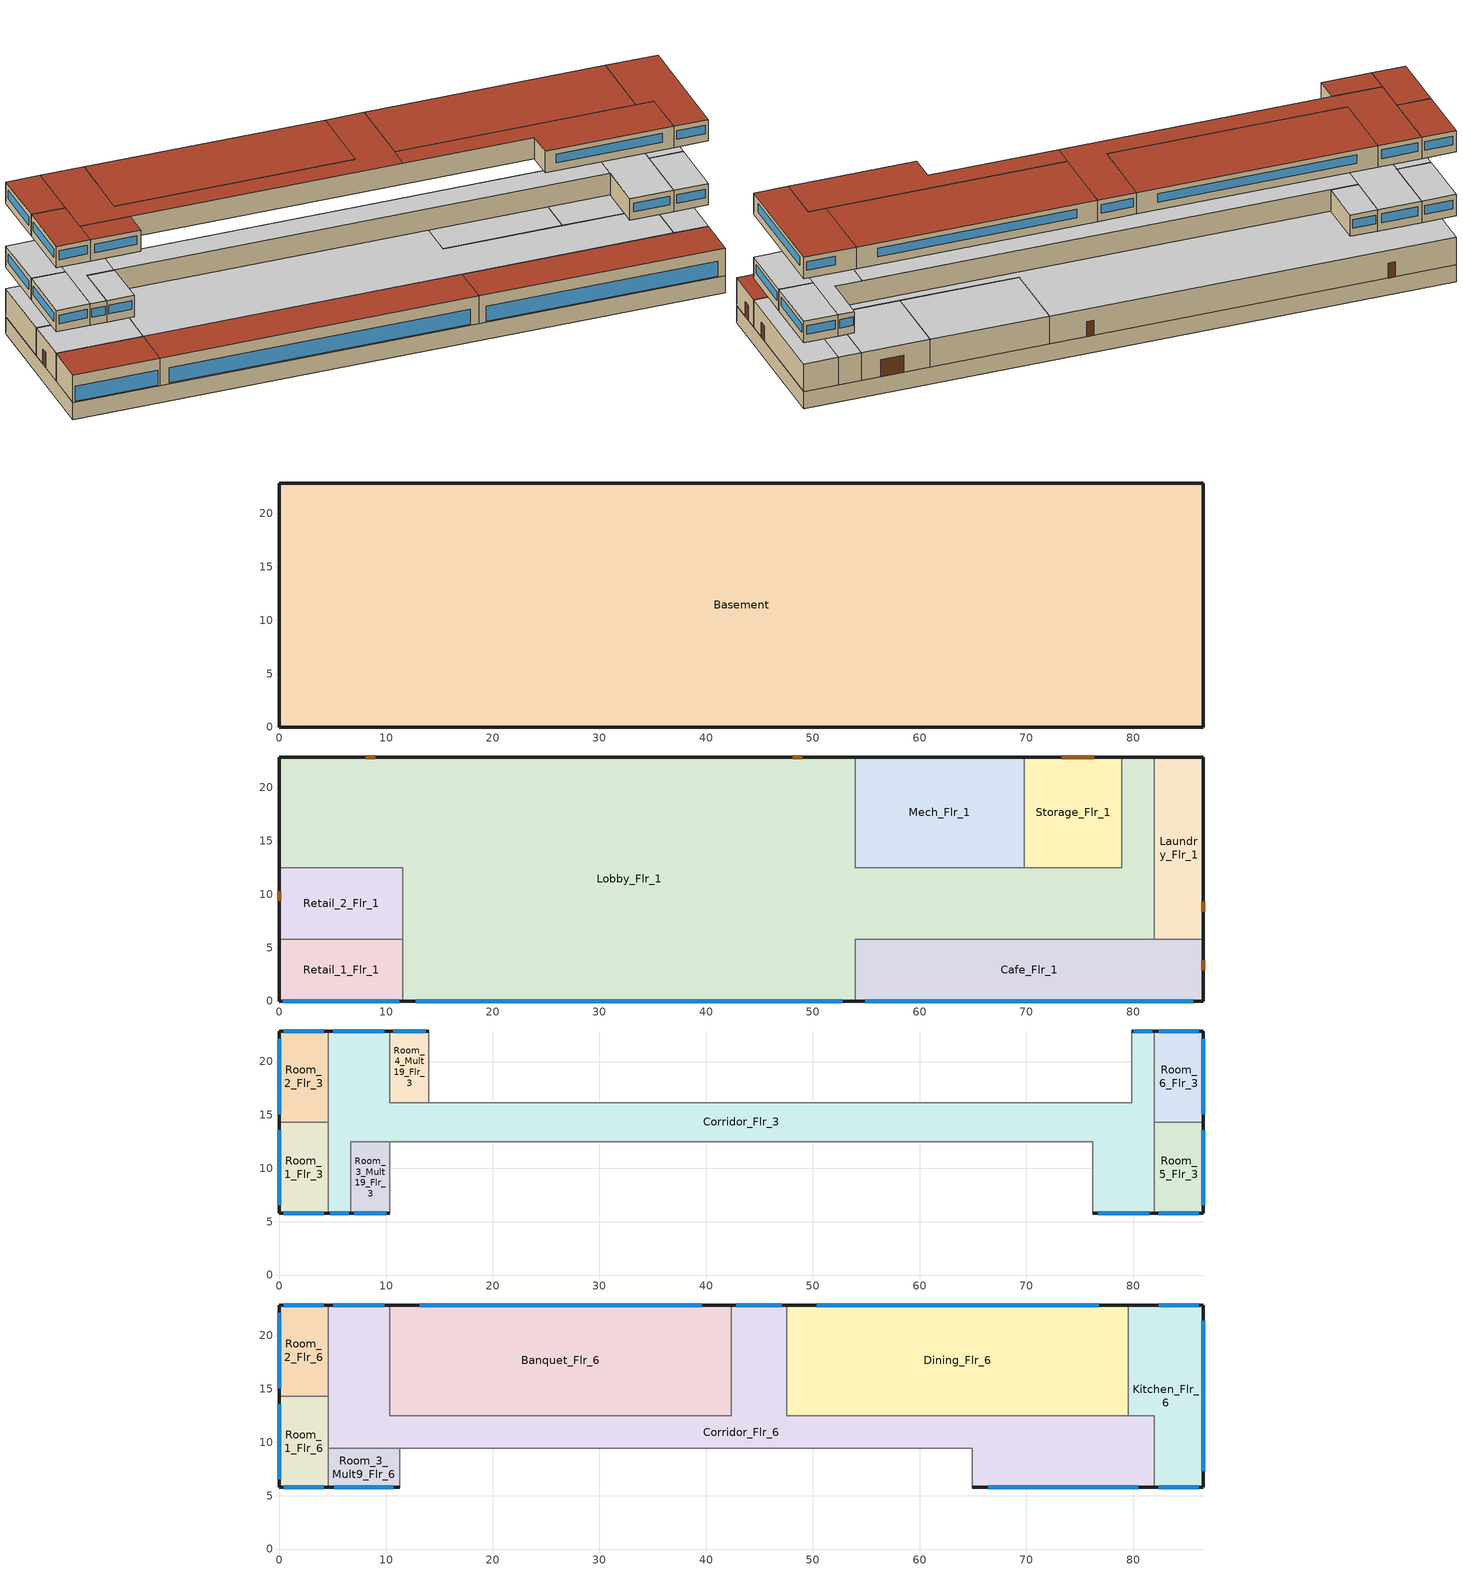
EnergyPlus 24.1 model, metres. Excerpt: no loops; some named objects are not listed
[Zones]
Basement
 floor adiabatic (basement_floor): 86.56,22.86 86.56,0 0,0 0,22.86 z-2.44
 wall ground (Basement_Wall_East_Cfactor): 86.56,0 86.56,22.86 z-2.44:0
 wall ground (Basement_Wall_North_Cfactor): 86.56,22.86 0,22.86 z-2.44:0
 wall ground (Basement_Wall_South_Cfactor): 0,0 86.56,0 z-2.44:0
 wall ground (Basement_Wall_West_Cfactor): 0,22.86 0,0 z-2.44:0
Cafe_Flr_1
 floor to Basement (nonres_floor): 86.56,5.79 86.56,0 53.95,0 53.95,5.79 z0
 wall outside (nonres_ext_wall_grd): 53.95,0 86.56,0 86.56,5.79 z0:3.96
 wall to Lobby_Flr_1 (int_wall): 81.99,5.79 53.95,5.79 53.95,0 z0:3.96
 wall to Laundry_Flr_1 (int_wall): 86.56,5.79 81.99,5.79 z0:3.96
 window (NonresWindow_U_0.326_SHGC_0.376): 54.88,0 85.63,0 z0.15:2.28
 door (Swinging Door_con): 86.56,2.9 86.56,3.81 z0:2.13
 roof outside (nonres_roof): 53.95,5.79 53.95,0 86.56,0 86.56,5.79 z3.96
Laundry_Flr_1
 floor to Basement (nonres_floor): 86.56,22.86 86.56,5.79 81.99,5.79 81.99,22.86 z0
 wall outside (nonres_ext_wall_grd): 86.56,5.79 86.56,22.86 81.99,22.86 z0:3.96
 wall to Lobby_Flr_1 (int_wall): 81.99,22.86 81.99,5.79 z0:3.96
 door (Swinging Door_con): 86.56,8.36 86.56,9.28 z0:2.13
 ceiling adiabatic (nonres_floor_ceiling): 81.99,22.86 81.99,5.79 86.56,5.79 86.56,22.86 z3.96
Lobby_Flr_1
 floor to Basement (nonres_floor): 0,12.5 0,22.86 53.95,22.86 53.95,0 11.58,0 11.58,12.5 z0; 53.95,12.5 78.94,12.5 78.94,22.86 81.99,22.86 81.99,5.79 53.95,5.79 z0
 wall outside (nonres_ext_wall_grd): 53.95,22.86 0,22.86 0,12.5 / 11.58,0 53.95,0 / 81.99,22.86 78.94,22.86 z0:3.96
 wall to Mech_Flr_1 (int_wall): 69.8,12.5 53.95,12.5 53.95,22.86 z0:3.96
 wall to Retail_2_Flr_1 (int_wall): 0,12.5 11.58,12.5 11.58,5.79 z0:3.96
 wall to Retail_1_Flr_1 (int_wall): 11.58,5.79 11.58,0 z0:3.96
 wall to Storage_Flr_1 (int_wall): 78.94,22.86 78.94,12.5 69.8,12.5 z0:3.96
 window (NonresWindow_U_0.326_SHGC_0.376): 12.79,0 52.74,0 z0.15:2.28
 door (Swinging Door_con): 49,22.86 48.09,22.86 / 8.99,22.86 8.08,22.86 z0:2.13
 ceiling adiabatic (nonres_floor_ceiling): 0,12.5 11.58,12.5 11.58,5.79 81.99,5.79 81.99,22.86 78.94,22.86 78.94,12.5 53.95,12.5 53.95,22.86 0,22.86 z3.96
 roof outside (nonres_roof): 11.58,5.79 11.58,0 53.95,0 53.95,5.79 z3.96
Mech_Flr_1
 floor to Basement (nonres_floor): 69.8,22.86 69.8,12.5 53.95,12.5 53.95,22.86 z0
 wall outside (nonres_ext_wall_grd): 69.8,22.86 53.95,22.86 z0:3.96
 wall to Storage_Flr_1 (int_wall): 69.8,12.5 69.8,22.86 z0:3.96
 ceiling adiabatic (nonres_floor_ceiling): 53.95,22.86 53.95,12.5 69.8,12.5 69.8,22.86 z3.96
Retail_1_Flr_1
 floor to Basement (nonres_floor): 11.58,5.79 11.58,0 0,0 0,5.79 z0
 wall outside (nonres_ext_wall_grd): 0,5.79 0,0 11.58,0 z0:3.96
 wall to Retail_2_Flr_1 (int_wall): 11.58,5.79 0,5.79 z0:3.96
 window (NonresWindow_U_0.326_SHGC_0.376): 0.33,0 11.25,0 z0.15:2.28
 roof outside (nonres_roof): 0,5.79 0,0 11.58,0 11.58,5.79 z3.96
Retail_2_Flr_1
 floor to Basement (nonres_floor): 11.58,12.5 11.58,5.79 0,5.79 0,12.5 z0
 wall outside (nonres_ext_wall_grd): 0,12.5 0,5.79 z0:3.96
 door (Swinging Door_con): 0,10.28 0,9.37 z0:2.13
 ceiling adiabatic (nonres_floor_ceiling): 0,12.5 0,5.79 11.58,5.79 11.58,12.5 z3.96
Storage_Flr_1
 floor to Basement (nonres_floor): 78.94,22.86 78.94,12.5 69.8,12.5 69.8,22.86 z0
 wall outside (nonres_ext_wall_grd): 78.94,22.86 69.8,22.86 z0:3.96
 door (Overhead Door_con): 76.37,22.86 73.32,22.86 z0:2.44
 ceiling adiabatic (nonres_floor_ceiling): 69.8,22.86 69.8,12.5 78.94,12.5 78.94,22.86 z3.96
Corridor_Flr_3
 floor adiabatic (nonres_floor): 4.57,5.79 4.57,22.86 10.36,22.86 10.36,12.5 6.71,12.5 6.71,5.79 z7.01; 10.36,16.15 76.2,16.15 76.2,12.5 10.36,12.5 z7.01; 76.2,16.15 79.86,16.15 79.86,22.86 81.99,22.86 81.99,5.79 76.2,5.79 z7.01
 wall outside (nonres_ext_wall_mid): 10.36,22.86 4.57,22.86 / 4.57,5.79 6.71,5.79 / 81.99,22.86 79.86,22.86 / 76.2,5.79 81.99,5.79 z7.01:10.06
 wall adiabatic (int_wall): 79.86,22.86 79.86,16.15 10.36,16.15 10.36,22.86 / 6.71,5.79 6.71,12.5 76.2,12.5 76.2,5.79 z7.01:10.06
 wall to Room_5_Flr_3 (int_wall): 81.99,5.79 81.99,14.33 z7.01:10.06
 wall to Room_1_Flr_3 (int_wall): 4.57,14.33 4.57,5.79 z7.01:10.06
 wall to Room_6_Flr_3 (int_wall): 81.99,14.33 81.99,22.86 z7.01:10.06
 wall to Room_2_Flr_3 (int_wall): 4.57,22.86 4.57,14.33 z7.01:10.06
 window (NonresWindow_U_0.326_SHGC_0.376): 9.86,22.86 5.08,22.86 / 4.76,5.79 6.52,5.79 / 81.81,22.86 80.04,22.86 / 76.71,5.79 81.48,5.79 z8.11:9.33
 ceiling adiabatic (nonres_floor_ceiling): 4.57,5.79 6.71,5.79 6.71,12.5 10.36,12.5 10.36,22.86 4.57,22.86 z10.06; 10.36,12.5 76.2,12.5 76.2,16.15 10.36,16.15 z10.06; 76.2,5.79 81.99,5.79 81.99,22.86 79.86,22.86 79.86,16.15 76.2,16.15 z10.06
Room_1_Flr_3
 floor adiabatic (nonres_floor): 4.57,14.33 4.57,5.79 0,5.79 0,14.33 z7.01
 wall outside (res_ext_wall_mid): 0,14.33 0,5.79 4.57,5.79 z7.01:10.06
 wall to Room_2_Flr_3 (int_wall): 4.57,14.33 0,14.33 z7.01:10.06
 window (ResWindow_U_0.326_SHGC_0.376): 0.4,5.79 4.17,5.79 / 0,13.58 0,6.54 z8.11:9.33
 ceiling adiabatic (nonres_floor_ceiling): 0,14.33 0,5.79 4.57,5.79 4.57,14.33 z10.06
Room_2_Flr_3
 floor adiabatic (nonres_floor): 4.57,22.86 4.57,14.33 0,14.33 0,22.86 z7.01
 wall outside (res_ext_wall_mid): 4.57,22.86 0,22.86 0,14.33 z7.01:10.06
 window (ResWindow_U_0.326_SHGC_0.376): 4.17,22.86 0.4,22.86 / 0,22.11 0,15.07 z8.11:9.33
 ceiling adiabatic (nonres_floor_ceiling): 0,22.86 0,14.33 4.57,14.33 4.57,22.86 z10.06
Room_3_Mult19_Flr_3
 floor adiabatic (nonres_floor): 10.36,12.5 10.36,5.79 6.71,5.79 6.71,12.5 z7.01
 wall outside (res_ext_wall_mid): 6.71,5.79 10.36,5.79 z7.01:10.06
 wall adiabatic (int_wall): 10.36,5.79 10.36,12.5 6.71,12.5 6.71,5.79 z7.01:10.06
 window (ResWindow_U_0.326_SHGC_0.376): 7.03,5.79 10.04,5.79 z8.11:9.33
 ceiling adiabatic (nonres_floor_ceiling): 6.71,12.5 6.71,5.79 10.36,5.79 10.36,12.5 z10.06
Room_4_Mult19_Flr_3
 floor adiabatic (nonres_floor): 14.02,22.86 14.02,16.15 10.36,16.15 10.36,22.86 z7.01
 wall outside (res_ext_wall_mid): 14.02,22.86 10.36,22.86 z7.01:10.06
 wall adiabatic (int_wall): 10.36,22.86 10.36,16.15 14.02,16.15 14.02,22.86 z7.01:10.06
 window (ResWindow_U_0.326_SHGC_0.376): 13.7,22.86 10.68,22.86 z8.11:9.33
 ceiling adiabatic (nonres_floor_ceiling): 10.36,22.86 10.36,16.15 14.02,16.15 14.02,22.86 z10.06
Room_5_Flr_3
 floor adiabatic (nonres_floor): 86.56,14.33 86.56,5.79 81.99,5.79 81.99,14.33 z7.01
 wall outside (res_ext_wall_mid): 81.99,5.79 86.56,5.79 86.56,14.33 z7.01:10.06
 wall to Room_6_Flr_3 (int_wall): 86.56,14.33 81.99,14.33 z7.01:10.06
 window (ResWindow_U_0.326_SHGC_0.376): 86.56,6.54 86.56,13.58 / 82.39,5.79 86.16,5.79 z8.11:9.33
 ceiling adiabatic (nonres_floor_ceiling): 81.99,14.33 81.99,5.79 86.56,5.79 86.56,14.33 z10.06
Room_6_Flr_3
 floor adiabatic (nonres_floor): 86.56,22.86 86.56,14.33 81.99,14.33 81.99,22.86 z7.01
 wall outside (res_ext_wall_mid): 86.56,14.33 86.56,22.86 81.99,22.86 z7.01:10.06
 window (ResWindow_U_0.326_SHGC_0.376): 86.56,15.07 86.56,22.11 / 86.16,22.86 82.39,22.86 z8.11:9.33
 ceiling adiabatic (nonres_floor_ceiling): 81.99,22.86 81.99,14.33 86.56,14.33 86.56,22.86 z10.06
Banquet_Flr_6
 floor adiabatic (nonres_floor): 42.37,22.86 42.37,12.5 10.36,12.5 10.36,22.86 z16.15
 wall outside (nonres_ext_wall_top): 42.37,22.86 10.36,22.86 z16.15:19.2
 wall to Corridor_Flr_6 (int_wall): 10.36,22.86 10.36,12.5 42.37,12.5 42.37,22.86 z16.15:19.2
 window (NonresWindow_U_0.326_SHGC_0.376): 39.57,22.86 13.16,22.86 z17.26:18.48
 roof outside (nonres_roof): 10.36,22.86 10.36,12.5 42.37,12.5 42.37,22.86 z19.2
Corridor_Flr_6
 floor adiabatic (nonres_floor): 4.57,9.45 4.57,22.86 10.36,22.86 10.36,12.5 42.37,12.5 42.37,22.86 47.55,22.86 47.55,12.5 81.99,12.5 81.99,5.79 64.92,5.79 64.92,9.45 z16.15
 wall outside (nonres_ext_wall_top): 10.36,22.86 4.57,22.86 / 47.55,22.86 42.37,22.86 / 64.92,5.79 81.99,5.79 z16.15:19.2
 wall adiabatic (int_wall): 4.57,22.86 4.57,9.45 64.92,9.45 64.92,5.79 / 81.99,12.5 47.55,12.5 z16.15:19.2
 wall to Dining_Flr_6 (int_wall): 47.55,12.5 47.55,22.86 z16.15:19.2
 wall to Kitchen_Flr_6 (int_wall): 81.99,5.79 81.99,12.5 z16.15:19.2
 window (NonresWindow_U_0.326_SHGC_0.376): 9.86,22.86 5.08,22.86 / 47.09,22.86 42.82,22.86 / 66.42,5.79 80.5,5.79 z17.26:18.48
 roof outside (nonres_roof): 4.57,9.45 47.55,9.45 47.55,22.86 42.37,22.86 42.37,12.5 10.36,12.5 10.36,22.86 4.57,22.86 z19.2; 47.55,9.45 64.92,9.45 64.92,5.79 81.99,5.79 81.99,12.5 47.55,12.5 z19.2
Dining_Flr_6
 floor adiabatic (nonres_floor): 79.55,22.86 79.55,12.5 47.55,12.5 47.55,22.86 z16.15
 wall outside (nonres_ext_wall_top): 79.55,22.86 47.55,22.86 z16.15:19.2
 wall to Kitchen_Flr_6 (int_wall): 79.55,12.5 79.55,22.86 z16.15:19.2
 wall adiabatic (int_wall): 47.55,12.5 79.55,12.5 z16.15:19.2
 window (NonresWindow_U_0.326_SHGC_0.376): 76.75,22.86 50.35,22.86 z17.26:18.48
 roof outside (nonres_roof): 47.55,22.86 47.55,12.5 79.55,12.5 79.55,22.86 z19.2
Kitchen_Flr_6
 floor adiabatic (nonres_floor): 79.55,12.5 79.55,22.86 86.56,22.86 86.56,5.79 81.99,5.79 81.99,12.5 z16.15
 wall outside (nonres_ext_wall_top): 81.99,5.79 86.56,5.79 86.56,22.86 79.55,22.86 z16.15:19.2
 wall adiabatic (int_wall): 79.55,12.5 81.99,12.5 z16.15:19.2
 window (NonresWindow_U_0.326_SHGC_0.376): 82.39,5.79 86.16,5.79 / 86.56,7.29 86.56,21.37 / 86.16,22.86 82.39,22.86 z17.26:18.48
 roof outside (nonres_roof): 79.55,12.5 81.99,12.5 81.99,5.79 86.56,5.79 86.56,22.86 79.55,22.86 z19.2
Room_1_Flr_6
 floor adiabatic (nonres_floor): 4.57,14.33 4.57,5.79 0,5.79 0,14.33 z16.15
 wall outside (res_ext_wall_top): 0,14.33 0,5.79 4.57,5.79 z16.15:19.2
 wall adiabatic (int_wall): 4.57,5.79 4.57,14.33 z16.15:19.2
 wall to Room_2_Flr_6 (int_wall): 4.57,14.33 0,14.33 z16.15:19.2
 window (ResWindow_U_0.326_SHGC_0.376): 0.4,5.79 4.17,5.79 / 0,13.58 0,6.54 z17.26:18.48
 roof outside (res_roof): 0,14.33 0,5.79 4.57,5.79 4.57,14.33 z19.2
Room_2_Flr_6
 floor adiabatic (nonres_floor): 4.57,22.86 4.57,14.33 0,14.33 0,22.86 z16.15
 wall outside (res_ext_wall_top): 4.57,22.86 0,22.86 0,14.33 z16.15:19.2
 wall adiabatic (int_wall): 4.57,14.33 4.57,22.86 z16.15:19.2
 window (ResWindow_U_0.326_SHGC_0.376): 4.17,22.86 0.4,22.86 / 0,22.11 0,15.07 z17.26:18.48
 roof outside (res_roof): 0,22.86 0,14.33 4.57,14.33 4.57,22.86 z19.2
Room_3_Mult9_Flr_6
 floor adiabatic (nonres_floor): 11.28,9.45 11.28,5.79 4.57,5.79 4.57,9.45 z16.15
 wall outside (res_ext_wall_top): 4.57,5.79 11.28,5.79 z16.15:19.2
 wall adiabatic (int_wall): 11.28,5.79 11.28,9.45 4.57,9.45 4.57,5.79 z16.15:19.2
 window (ResWindow_U_0.326_SHGC_0.376): 5.16,5.79 10.69,5.79 z17.26:18.48
 roof outside (res_roof): 4.57,9.45 4.57,5.79 11.28,5.79 11.28,9.45 z19.2
[Building]
HotelLarge: 0, City, 0.04, 0.2, FullInteriorAndExterior, 25, 6
[Site:GroundTemperature:FCfactorMethod]
9.7, 6, -2.2, -3.4, -4.2, 2.7, 7.5, 13.7, 18.6, 22, 20.7, 16.5
[Site:Location]
Buffalo.Niagara.Intl.AP_NY_USA WMO=725280: 42.94, -78.74, -5, 215
[Site:WaterMainsTemperature]
Correlation: , 8.96667, 26.2
[SizingPeriod:DesignDay]
Buffalo.Niagara.Intl.AP_NY_USA Ann Clg .4% Condns DB=>MWB: 7, 21, SummerDesignDay, 30.3, 9.3, DefaultMultipliers, , WetBulb, 21.8, , , , , 98769, 5.7, 240, No, No, No, ASHRAETau, , , 0.462, 2.001
Buffalo.Niagara.Intl.AP_NY_USA Ann Htg 99.6% Condns DB: 1, 21, WinterDesignDay, -16.3, 0, DefaultMultipliers, , WetBulb, -16.3, , , , , 98769, 5.1, 270, No, No, No, ASHRAEClearSky, , , , , 0
[Construction]
InteriorFurnishings: Std Wood 6inch
NonresWindow_U_0.326_SHGC_0.376: Glazing Layer
Overhead Door_con: Overhead Door_con Panel
ResWindow_U_0.326_SHGC_0.376: Residential Window Glazing Layer
Swinging Door_con: Opaque Door panel_con
basement_floor: M10 200mm concrete block basement wall, CP02 CARPET PAD
int_wall: G01 13mm gypsum board, G01 13mm gypsum board
nonres_ext_wall_grd: 200mm Normalweight concrete wall, Nonres_Exterior_Wall_Insulation_grd, G01 13mm gypsum board
nonres_ext_wall_mid: 200mm Normalweight concrete wall, Nonres_Exterior_Wall_Insulation_mid, G01 13mm gypsum board
nonres_ext_wall_top: 200mm Normalweight concrete wall, Nonres_Exterior_Wall_Insulation_top, G01 13mm gypsum board
nonres_floor: Nonres_Floor_Insulation, 100mm Normalweight concrete floor, CP02 CARPET PAD
nonres_floor_ceiling: CP02 CARPET PAD, 100mm Normalweight concrete floor, Nonres_Floor_Insulation
nonres_roof: F13 Built-up roofing, Nonres_Roof_Insulation, F08 Metal surface
res_ext_wall_mid: 200mm Normalweight concrete wall, Res_Exterior_Wall_Insulation_mid, G01 13mm gypsum board
res_ext_wall_top: 200mm Normalweight concrete wall, Res_Exterior_Wall_Insulation_top, G01 13mm gypsum board
res_roof: F13 Built-up roofing, Res_Roof_Insulation, F08 Metal surface
[Construction:CfactorUndergroundWall]
Basement_Wall_East_Cfactor; Basement_Wall_North_Cfactor; Basement_Wall_South_Cfactor; Basement_Wall_West_Cfactor: 0.675682, 2.439
[Material]
100mm Normalweight concrete floor: MediumRough, 0.1016, 2.31, 2322, 832
200mm Normalweight concrete wall: MediumRough, 0.2032, 2.31, 2322, 832
F08 Metal surface: Smooth, 0.0008, 45.28, 7824, 500
F13 Built-up roofing: Rough, 0.0095, 0.16, 1120, 1460, 0.9, 0.77
G01 13mm gypsum board: Smooth, 0.0127, 0.16, 800, 1090, 0.9, 0.7, 0.5
M10 200mm concrete block basement wall: MediumRough, 0.2032, 1.326, 1842, 912
Std Wood 6inch: MediumSmooth, 0.15, 0.12, 540, 1210, 0.9, 0.7, 0.7
[Material:NoMass]
CP02 CARPET PAD: VeryRough, 0.21648, 0.9, 0.7, 0.8
Nonres_Exterior_Wall_Insulation_grd: MediumSmooth, 1.36974, 0.9, 0.7, 0.7
Nonres_Exterior_Wall_Insulation_mid: MediumSmooth, 1.11382, 0.9, 0.7, 0.7
Nonres_Exterior_Wall_Insulation_top: MediumSmooth, 1.12554, 0.9, 0.7, 0.7
Nonres_Floor_Insulation: MediumSmooth, 4.13066, 0.9, 0.7, 0.7
Nonres_Roof_Insulation; Res_Roof_Insulation: MediumSmooth, 5.30668, 0.9, 0.7, 0.7
Opaque Door panel_con: MediumRough, 0.326273, 0.9, 0.7, 0.7
Overhead Door_con Panel: MediumRough, 0.418397, 0.9, 0.7, 0.7
Res_Exterior_Wall_Insulation_mid: MediumSmooth, 1.2828, 0.9, 0.7, 0.7
Res_Exterior_Wall_Insulation_top: MediumSmooth, 1.29746, 0.9, 0.7, 0.7
[WindowMaterial:SimpleGlazingSystem]
Glazing Layer; Residential Window Glazing Layer: 1.85111, 0.376, 0.4136
[Daylighting:Controls]
Banquet_Flr_6_DaylCtrl: Banquet_Flr_6, SplitFlux, DaylightAvailSch, ContinuousOff, 0.2, 0.2, 3, 1, Banquet_Flr_6_DaylRefPt1, 0, 22, , Banquet_Flr_6_DaylRefPt1, 0.2, 215, Banquet_Flr_6_DaylRefPt2, 0.2, 215
Cafe_Flr_1_DaylCtrl: Cafe_Flr_1, SplitFlux, DaylightAvailSch, ContinuousOff, 0.2, 0.2, 3, 1, Cafe_Flr_1_DaylRefPt1, 180, 22, , Cafe_Flr_1_DaylRefPt1, 0.39, 215, Cafe_Flr_1_DaylRefPt2, 0.39, 215
Dining_Flr_6_DaylCtrl: Dining_Flr_6, SplitFlux, DaylightAvailSch, ContinuousOff, 0.2, 0.2, 3, 1, Dining_Flr_6_DaylRefPt1, 0, 22, , Dining_Flr_6_DaylRefPt1, 0.2, 215, Dining_Flr_6_DaylRefPt2, 0.2, 215
Lobby_Flr_1_DaylCtrl: Lobby_Flr_1, SplitFlux, DaylightAvailSch, ContinuousOff, 0.2, 0.2, 3, 1, Lobby_Flr_1_DaylRefPt1, 180, 22, , Lobby_Flr_1_DaylRefPt1, 0.07, 269, Lobby_Flr_1_DaylRefPt2, 0.07, 269
[ElectricEquipment]
Banquet_Flr_6_MiscPlug_Equip: Banquet_Flr_6, Kitchen_Elec_Equip_SCH, EquipmentLevel, 22493, , , 0, 0.5, 0, Cooking
Basement_MiscPlug_Equip: Basement, BASEMENT_EQUIP_SCH, EquipmentLevel, 10646.1, , , 0, 0.5, 0, MiscPlug
Cafe_Flr_1_MiscPlug_Equip: Cafe_Flr_1, BLDG_EQUIP_SCH, EquipmentLevel, 1016.08, , , 0, 0.5, 0, MiscPlug
Dining_Flr_6_MiscPlug_Equip: Dining_Flr_6, Kitchen_Elec_Equip_SCH, EquipmentLevel, 22493, , , 0, 0.5, 0, Cooking
Kitchen_Flr_6_MiscElec_Equip: Kitchen_Flr_6, Kitchen_Elec_Equip_SCH, EquipmentLevel, 52482.8, , , 0.2, 0.5, 0.1, Cooking
Kitchen_Flr_6_Reach-in-Freezer: Kitchen_Flr_6, Always_on, EquipmentLevel, 277.5, , , 0, 0.25, 0, ReachInFreezer
Kitchen_Flr_6_Reach-in-Refrigerator: Kitchen_Flr_6, Always_on, EquipmentLevel, 156.7, , , 0, 0.25, 0, ReachInRefrigerator
Laundry_Flr_1_MiscPlug_Equip: Laundry_Flr_1, BLDG_EQUIP_SCH, EquipmentLevel, 4813.47, , , 0, 0.5, 0, MiscPlug
Lobby_Flr_1_MiscPlug_Equip: Lobby_Flr_1, BLDG_EQUIP_SCH, EquipmentLevel, 10557.1, , , 0, 0.5, 0, MiscPlug
Mech_Flr_1_MiscPlug_Equip: Mech_Flr_1, BLDG_EQUIP_SCH, EquipmentLevel, 883.6283, , , 0, 0.5, 0, MiscPlug
Retail_1_Flr_1_MiscPlug_Equip: Retail_1_Flr_1, BLDG_EQUIP_SCH, EquipmentLevel, 721.6879, , , 0, 0.5, 0, MiscPlug
Retail_2_Flr_1_MiscPlug_Equip: Retail_2_Flr_1, BLDG_EQUIP_SCH, EquipmentLevel, 835.7173, , , 0, 0.5, 0, MiscPlug
Room_1_Flr_3_PlugMisc_Equip: Room_1_Flr_3, Guestroom_Eqp_Sch_Adva, EquipmentLevel, 263.3986, , , 0, 0.5, 0, MiscPlug
Room_1_Flr_6_PlugMisc_Equip: Room_1_Flr_6, Guestroom_Eqp_Sch_Adva, EquipmentLevel, 263.3986, , , 0, 0.5, 0, MiscPlug
Room_2_Flr_3_PlugMisc_Equip: Room_2_Flr_3, Guestroom_Eqp_Sch_Adva, EquipmentLevel, 263.3678, , , 0, 0.5, 0, MiscPlug
Room_2_Flr_6_PlugMisc_Equip: Room_2_Flr_6, Guestroom_Eqp_Sch_Adva, EquipmentLevel, 263.3678, , , 0, 0.5, 0, MiscPlug
Room_3_Mult9_Flr_6_PlugMisc_Equip: Room_3_Mult9_Flr_6, Guestroom_Eqp_Sch_Adva, EquipmentLevel, 258.0614, , , 0, 0.5, 0, MiscPlug
Room_3_Mult19_Flr_3_PlugMisc_Equip: Room_3_Mult19_Flr_3, Guestroom_Eqp_Sch_Adva, EquipmentLevel, 257.9908, , , 0, 0.5, 0, MiscPlug
Room_4_Mult19_Flr_3_PlugMisc_Equip: Room_4_Mult19_Flr_3, Guestroom_Eqp_Sch_Adva, EquipmentLevel, 258.0614, , , 0, 0.5, 0, MiscPlug
Room_5_Flr_3_PlugMisc_Equip: Room_5_Flr_3, Guestroom_Eqp_Sch_Adva, EquipmentLevel, 263.3986, , , 0, 0.5, 0, MiscPlug
Room_6_Flr_3_PlugMisc_Equip: Room_6_Flr_3, Guestroom_Eqp_Sch_Adva, EquipmentLevel, 263.3678, , , 0, 0.5, 0, MiscPlug
Storage_Flr_1_MiscPlug_Equip: Storage_Flr_1, BLDG_EQUIP_SCH, EquipmentLevel, 254.9024, , , 0, 0.5, 0, MiscPlug
[Exterior:FuelEquipment]
Elevator_Lift_Running: Electricity, elevator_running_sch, 199688, ElevatorLift
Elevator_Lift_Standby: Electricity, elevator_standby_sch, 4800, ElevatorLift
Elevators_Lights_Fan: Electricity, ELEV_LIGHT_FAN_SCH_ADD_DF, 315.94, ElevatorLightsFan
[Exterior:Lights]
Exterior Facade Lighting: Exterior_Lgt_ALWAYS_ON, 8023.41, AstronomicalClock, General
[GasEquipment]
Kitchen_Flr_6_MiscGas_Equip: Kitchen_Flr_6, Kitchen_Gas_Equip_SCH, EquipmentLevel, 249920, , , 0.1, 0.2, 0.7, , Cooking
Laundry_Flr_1_MiscGas_Equip: Laundry_Flr_1, BLDG_EQUIP_SCH, EquipmentLevel, 41817.4, , , 0, 0.5, 0, , Laundry
[InternalMass]
Banquet_Flr_6_InternalMass_1: InteriorFurnishings, Banquet_Flr_6, , 663.3149
Basement_InternalMass_1: InteriorFurnishings, Basement, , 3957.66
Cafe_Flr_1_InternalMass_1: InteriorFurnishings, Cafe_Flr_1, , 377.7238
Corridor_Flr_3_InternalMass_1: InteriorFurnishings, Corridor_Flr_3, , 778.8094
Corridor_Flr_6_InternalMass_1: InteriorFurnishings, Corridor_Flr_6, , 824.2494
Dining_Flr_6_InternalMass_1: InteriorFurnishings, Dining_Flr_6, , 663.3149
Kitchen_Flr_6_InternalMass_1: InteriorFurnishings, Kitchen_Flr_6, , 206.6089
Laundry_Flr_1_InternalMass_1: InteriorFurnishings, Laundry_Flr_1, , 156.0789
Lobby_Flr_1_InternalMass_1: InteriorFurnishings, Lobby_Flr_1, , 2616.37
Mech_Flr_1_InternalMass_1: InteriorFurnishings, Mech_Flr_1, , 328.4864
Retail_1_Flr_1_InternalMass_1: InteriorFurnishings, Retail_1_Flr_1, , 134.1427
Retail_2_Flr_1_InternalMass_1: InteriorFurnishings, Retail_2_Flr_1, , 155.3378
Room_1_Flr_3_InternalMass_1: InteriorFurnishings, Room_1_Flr_3, , 78.044
Room_1_Flr_6_InternalMass_1: InteriorFurnishings, Room_1_Flr_6, , 78.044
Room_2_Flr_3_InternalMass_1: InteriorFurnishings, Room_2_Flr_3, , 78.0349
Room_2_Flr_6_InternalMass_1: InteriorFurnishings, Room_2_Flr_6, , 78.0349
Room_3_Mult9_Flr_6_InternalMass_1: InteriorFurnishings, Room_3_Mult9_Flr_6, , 49.0611
Room_3_Mult19_Flr_3_InternalMass_1: InteriorFurnishings, Room_3_Mult19_Flr_3, , 49.0477
Room_4_Mult19_Flr_3_InternalMass_1: InteriorFurnishings, Room_4_Mult19_Flr_3, , 49.0611
Room_5_Flr_3_InternalMass_1: InteriorFurnishings, Room_5_Flr_3, , 78.044
Room_6_Flr_3_InternalMass_1: InteriorFurnishings, Room_6_Flr_3, , 78.0349
Storage_Flr_1_InternalMass_1: InteriorFurnishings, Storage_Flr_1, , 189.5185
[Lights]
Banquet_Flr_6_Lights: Banquet_Flr_6, ltg_sch_dining, Watts/Area, , 7.42709, , 0, 0.7, 0.2, 1, LightsWired, No
Basement_Lights: Basement, ltg_sch_basement, Watts/Area, , 6.44435, , 0, 0.7, 0.2, 1, LightsWired, No
Cafe_Flr_1_Lights: Cafe_Flr_1, ltg_sch_dining, Watts/Area, , 7.42709, , 0, 0.7, 0.2, 1, LightsWired, No
Corridor_Flr_3_Lights: Corridor_Flr_3, ltg_sch_corridor, Watts/Area, , 4.62848, , 0, 0.7, 0.2, 1, LightsWired, No
Corridor_Flr_6_Lights: Corridor_Flr_6, ltg_sch_corridor, Watts/Area, , 4.62848, , 0, 0.7, 0.2, 1, LightsWired, No
Dining_Flr_6_Lights: Dining_Flr_6, ltg_sch_dining, Watts/Area, , 7.42709, , 0, 0.7, 0.2, 1, LightsWired, No
Kitchen_Flr_6_Lights: Kitchen_Flr_6, ltg_sch_kitchen, Watts/Area, , 10.01043, , 0, 0.7, 0.2, 1, LightsWired, No
Laundry_Flr_1_Lights: Laundry_Flr_1, ltg_sch_laundry, Watts/Area, , 5.16667, , 0, 0.7, 0.2, 1, LightsWired, No
Lobby_Flr_1_Lights: Lobby_Flr_1, ltg_sch_lobby, Watts/Area, , 7.96529, , 0, 0.7, 0.2, 1, LightsWired, No
Mech_Flr_1_Lights: Mech_Flr_1, ltg_sch_mechanic, Watts/Area, , 7.21181, , 0, 0.7, 0.2, 1, LightsWired, No
Retail_1_Flr_1_Lights: Retail_1_Flr_1, ltg_sch_retail, Watts/Area, , 7.40317, , 0, 0.7, 0.2, 1, LightsWired, No
Retail_2_Flr_1_Lights: Retail_2_Flr_1, ltg_sch_retail, Watts/Area, , 7.40317, , 0, 0.7, 0.2, 1, LightsWired, No
Room_1_Flr_3_Lights: Room_1_Flr_3, ltg_sch_guestroom, Watts/Area, , 3.76736, , 0, 0.7, 0.2, 1, LightsWired, No
Room_1_Flr_6_Lights: Room_1_Flr_6, ltg_sch_guestroom, Watts/Area, , 3.76736, , 0, 0.7, 0.2, 1, LightsWired, No
Room_2_Flr_3_Lights: Room_2_Flr_3, ltg_sch_guestroom, Watts/Area, , 3.76736, , 0, 0.7, 0.2, 1, LightsWired, No
Room_2_Flr_6_Lights: Room_2_Flr_6, ltg_sch_guestroom, Watts/Area, , 3.76736, , 0, 0.7, 0.2, 1, LightsWired, No
Room_3_Mult9_Flr_6_Lights: Room_3_Mult9_Flr_6, ltg_sch_guestroom, Watts/Area, , 3.76736, , 0, 0.7, 0.2, 1, LightsWired, No
Room_3_Mult19_Flr_3_Lights: Room_3_Mult19_Flr_3, ltg_sch_guestroom, Watts/Area, , 3.76736, , 0, 0.7, 0.2, 1, LightsWired, No
Room_4_Mult19_Flr_3_Lights: Room_4_Mult19_Flr_3, ltg_sch_guestroom, Watts/Area, , 3.76736, , 0, 0.7, 0.2, 1, LightsWired, No
Room_5_Flr_3_Lights: Room_5_Flr_3, ltg_sch_guestroom, Watts/Area, , 3.76736, , 0, 0.7, 0.2, 1, LightsWired, No
Room_6_Flr_3_Lights: Room_6_Flr_3, ltg_sch_guestroom, Watts/Area, , 3.76736, , 0, 0.7, 0.2, 1, LightsWired, No
Storage_Flr_1_Lights: Storage_Flr_1, ltg_sch_storage, Watts/Area, , 3.74799, , 0, 0.7, 0.2, 1, LightsWired, No
[People]
Banquet_Flr_6 People: Banquet_Flr_6, BLDG_OCC_SCH, People, 249.896, , , 0.3, Autocalculate, ACTIVITY_SCH, , No, EnclosureAveraged, , WORK_EFF_SCH, ClothingInsulationSchedule, , CLOTHING_SCH, AIR_VELO_SCH, Fanger
Basement People: Basement, BLDG_OCC_SCH, People, 106.499, , , 0.3, Autocalculate, ACTIVITY_SCH, , No, EnclosureAveraged, , WORK_EFF_SCH, ClothingInsulationSchedule, , CLOTHING_SCH, AIR_VELO_SCH, Fanger
CORRIDOR_FLR_3 People: CORRIDOR_FLR_3, BLDG_OCC_SCH, People, 20.957, , , 0.3, Autocalculate, ACTIVITY_SCH, , No, EnclosureAveraged, , WORK_EFF_SCH, ClothingInsulationSchedule, , CLOTHING_SCH, AIR_VELO_SCH, Fanger
CORRIDOR_FLR_6 People: CORRIDOR_FLR_6, BLDG_OCC_SCH, People, 22.18, , , 0.3, Autocalculate, ACTIVITY_SCH, , No, EnclosureAveraged, , WORK_EFF_SCH, ClothingInsulationSchedule, , CLOTHING_SCH, AIR_VELO_SCH, Fanger
Cafe_Flr_1 People: Cafe_Flr_1, BLDG_OCC_SCH, People, 142.3, , , 0.3, Autocalculate, ACTIVITY_SCH, , No, EnclosureAveraged, , WORK_EFF_SCH, ClothingInsulationSchedule, , CLOTHING_SCH, AIR_VELO_SCH, Fanger
Dining_Flr_6 People: Dining_Flr_6, BLDG_OCC_SCH, People, 249.896, , , 0.3, Autocalculate, ACTIVITY_SCH, , No, EnclosureAveraged, , WORK_EFF_SCH, ClothingInsulationSchedule, , CLOTHING_SCH, AIR_VELO_SCH, Fanger
Kitchen_Flr_6 People: Kitchen_Flr_6, BLDG_OCC_SCH, People, 22.238, , , 0.3, Autocalculate, ACTIVITY_SCH, , No, EnclosureAveraged, , WORK_EFF_SCH, ClothingInsulationSchedule, , CLOTHING_SCH, AIR_VELO_SCH, Fanger
Laundry_Flr_1 People: Laundry_Flr_1, BLDG_OCC_SCH, People, 8.4, , , 0.3, Autocalculate, ACTIVITY_SCH, , No, EnclosureAveraged, , WORK_EFF_SCH, ClothingInsulationSchedule, , CLOTHING_SCH, AIR_VELO_SCH, Fanger
Lobby_Flr_1 People: Lobby_Flr_1, BLDG_OCC_SCH, People, 422.435, , , 0.3, Autocalculate, ACTIVITY_SCH, , No, EnclosureAveraged, , WORK_EFF_SCH, ClothingInsulationSchedule, , CLOTHING_SCH, AIR_VELO_SCH, Fanger
MECH_FLR_1 People: MECH_FLR_1, BLDG_OCC_SCH, People, 2.652, , , 0.3, Autocalculate, ACTIVITY_SCH, , No, EnclosureAveraged, , WORK_EFF_SCH, ClothingInsulationSchedule, , CLOTHING_SCH, AIR_VELO_SCH, Fanger
Retail_1_Flr_1 People: Retail_1_Flr_1, BLDG_OCC_SCH, People, 10.829, , , 0.3, Autocalculate, ACTIVITY_SCH, , No, EnclosureAveraged, , WORK_EFF_SCH, ClothingInsulationSchedule, , CLOTHING_SCH, AIR_VELO_SCH, Fanger
Retail_2_Flr_1 People: Retail_2_Flr_1, BLDG_OCC_SCH, People, 12.54, , , 0.3, Autocalculate, ACTIVITY_SCH, , No, EnclosureAveraged, , WORK_EFF_SCH, ClothingInsulationSchedule, , CLOTHING_SCH, AIR_VELO_SCH, Fanger
Room_1_Flr_3 People: Room_1_Flr_3, GuestRoom_Occ_Sch, People, 1.5, , , 0.3, Autocalculate, ACTIVITY_SCH, , No, EnclosureAveraged, , WORK_EFF_SCH, ClothingInsulationSchedule, , CLOTHING_SCH, AIR_VELO_SCH, Fanger
Room_1_Flr_6 People: Room_1_Flr_6, GuestRoom_Occ_Sch, People, 1.5, , , 0.3, Autocalculate, ACTIVITY_SCH, , No, EnclosureAveraged, , WORK_EFF_SCH, ClothingInsulationSchedule, , CLOTHING_SCH, AIR_VELO_SCH, Fanger
Room_2_Flr_3 People: Room_2_Flr_3, GuestRoom_Occ_Sch, People, 1.5, , , 0.3, Autocalculate, ACTIVITY_SCH, , No, EnclosureAveraged, , WORK_EFF_SCH, ClothingInsulationSchedule, , CLOTHING_SCH, AIR_VELO_SCH, Fanger
Room_2_Flr_6 People: Room_2_Flr_6, GuestRoom_Occ_Sch, People, 1.5, , , 0.3, Autocalculate, ACTIVITY_SCH, , No, EnclosureAveraged, , WORK_EFF_SCH, ClothingInsulationSchedule, , CLOTHING_SCH, AIR_VELO_SCH, Fanger
Room_3_Mult9_Flr_6 People: Room_3_Mult9_Flr_6, GuestRoom_Occ_Sch, People, 1.5, , , 0.3, Autocalculate, ACTIVITY_SCH, , No, EnclosureAveraged, , WORK_EFF_SCH, ClothingInsulationSchedule, , CLOTHING_SCH, AIR_VELO_SCH, Fanger
Room_3_Mult19_Flr_3 People: Room_3_Mult19_Flr_3, ALWAYS_OFF, People, 1.5, , , 0.3, Autocalculate, ACTIVITY_SCH, , No, EnclosureAveraged, , WORK_EFF_SCH, ClothingInsulationSchedule, , CLOTHING_SCH, AIR_VELO_SCH, Fanger
Room_4_Mult19_Flr_3 People: Room_4_Mult19_Flr_3, GuestRoom_Occ_Sch, People, 1.5, , , 0.3, Autocalculate, ACTIVITY_SCH, , No, EnclosureAveraged, , WORK_EFF_SCH, ClothingInsulationSchedule, , CLOTHING_SCH, AIR_VELO_SCH, Fanger
Room_5_Flr_3 People: Room_5_Flr_3, GuestRoom_Occ_Sch, People, 1.5, , , 0.3, Autocalculate, ACTIVITY_SCH, , No, EnclosureAveraged, , WORK_EFF_SCH, ClothingInsulationSchedule, , CLOTHING_SCH, AIR_VELO_SCH, Fanger
Room_6_Flr_3 People: Room_6_Flr_3, GuestRoom_Occ_Sch, People, 1.5, , , 0.3, Autocalculate, ACTIVITY_SCH, , No, EnclosureAveraged, , WORK_EFF_SCH, ClothingInsulationSchedule, , CLOTHING_SCH, AIR_VELO_SCH, Fanger
STORAGE_FLR_1 People: STORAGE_FLR_1, BLDG_OCC_SCH, People, 2.04, , , 0.3, Autocalculate, ACTIVITY_SCH, , No, EnclosureAveraged, , WORK_EFF_SCH, ClothingInsulationSchedule, , CLOTHING_SCH, AIR_VELO_SCH, Fanger
[Zone]
Banquet_Flr_6; Dining_Flr_6: 0, 0, 0, 0, 1, 1, -9999, 1010.89, Autocalculate, , , Yes
Basement: 0, 0, 0, 0, 1, 1, -9999, 4826.41, Autocalculate, , , Yes
Cafe_Flr_1: 0, 0, 0, 0, 1, 1, -9999, 748.3463, Autocalculate, , , Yes
Corridor_Flr_3: 0, 0, 0, 0, 1, 4, -9999, 1186.91, Autocalculate, , , Yes
Corridor_Flr_6: 0, 0, 0, 0, 1, 1, -9999, 1256.16, Autocalculate, , , Yes
Kitchen_Flr_6: 0, 0, 0, 0, 1, 1, -9999, 314.872, Autocalculate, , , Yes
Laundry_Flr_1: 0, 0, 0, 0, 1, 1, -9999, 309.2236, Autocalculate, , , Yes
Lobby_Flr_1: 0, 0, 0, 0, 1, 1, -9999, 5183.56, Autocalculate, , , Yes
Mech_Flr_1: 0, 0, 0, 0, 1, 1, -9999, 650.7972, Autocalculate, , , Yes
Retail_1_Flr_1: 0, 0, 0, 0, 1, 1, -9999, 265.7636, Autocalculate, , , Yes
Retail_2_Flr_1: 0, 0, 0, 0, 1, 1, -9999, 307.7552, Autocalculate, , , Yes
Room_1_Flr_3; Room_5_Flr_3: 0, 0, 0, 0, 1, 4, -9999, 118.9391, Autocalculate, , , Yes
Room_1_Flr_6: 0, 0, 0, 0, 1, 1, -9999, 118.9391, Autocalculate, , , Yes
Room_2_Flr_3; Room_6_Flr_3: 0, 0, 0, 0, 1, 4, -9999, 118.9252, Autocalculate, , , Yes
Room_2_Flr_6: 0, 0, 0, 0, 1, 1, -9999, 118.9252, Autocalculate, , , Yes
Room_3_Mult9_Flr_6: 0, 0, 0, 0, 1, 9, -9999, 74.7691, Autocalculate, , , Yes
Room_3_Mult19_Flr_3: 0, 0, 0, 0, 1, 76, -9999, 74.7487, Autocalculate, , , Yes
Room_4_Mult19_Flr_3: 0, 0, 0, 0, 1, 76, -9999, 74.7691, Autocalculate, , , Yes
Storage_Flr_1: 0, 0, 0, 0, 1, 1, -9999, 375.4741, Autocalculate, , , Yes
[ZoneInfiltration:DesignFlowRate]
Banquet_Flr_6_Infiltration: Banquet_Flr_6, INFIL_QUARTER_ON_SCH, Flow/ExteriorWallArea, , , 0.000569572, , 1, 0, 0, 0
Cafe_Flr_1_Infiltration: Cafe_Flr_1, INFIL_QUARTER_ON_SCH, Flow/ExteriorWallArea, , , 0.000569572, , 1, 0, 0, 0
Corridor_Flr_3_Infiltration: Corridor_Flr_3, INFIL_QUARTER_ON_SCH, Flow/ExteriorWallArea, , , 0.000569572, , 1, 0, 0, 0
Corridor_Flr_6_Infiltration: Corridor_Flr_6, INFIL_QUARTER_ON_SCH, Flow/ExteriorWallArea, , , 0.000569572, , 1, 0, 0, 0
Dining_Flr_6_Infiltration: Dining_Flr_6, INFIL_QUARTER_ON_SCH, Flow/ExteriorWallArea, , , 0.000569572, , 1, 0, 0, 0
Kitchen_Flr_6_Infiltration: Kitchen_Flr_6, INFIL_QUARTER_ON_SCH, Flow/ExteriorWallArea, , , 0.000569572, , 1, 0, 0, 0
Laundry_Flr_1_Infiltration: Laundry_Flr_1, INFIL_QUARTER_ON_SCH, Flow/ExteriorWallArea, , , 0.000569572, , 1, 0, 0, 0
Lobby_Flr_1_Infiltration: Lobby_Flr_1, INFIL_QUARTER_ON_SCH, Flow/ExteriorWallArea, , , 0.000569572, , 1, 0, 0, 0
Mech_Flr_1_Infiltration: Mech_Flr_1, INFIL_QUARTER_ON_SCH, Flow/ExteriorWallArea, , , 0.000569572, , 1, 0, 0, 0
Retail_1_Flr_1_Infiltration: Retail_1_Flr_1, INFIL_QUARTER_ON_SCH, Flow/ExteriorWallArea, , , 0.000569572, , 1, 0, 0, 0
Retail_2_Flr_1_Infiltration: Retail_2_Flr_1, INFIL_QUARTER_ON_SCH, Flow/ExteriorWallArea, , , 0.000569572, , 1, 0, 0, 0
Room_1_Flr_3_Infiltration: Room_1_Flr_3, INFIL_QUARTER_ON_SCH, Flow/ExteriorWallArea, , , 0.000569572, , 1, 0, 0, 0
Room_1_Flr_6_Infiltration: Room_1_Flr_6, INFIL_QUARTER_ON_SCH, Flow/ExteriorWallArea, , , 0.000569572, , 1, 0, 0, 0
Room_2_Flr_3_Infiltration: Room_2_Flr_3, INFIL_QUARTER_ON_SCH, Flow/ExteriorWallArea, , , 0.000569572, , 1, 0, 0, 0
Room_2_Flr_6_Infiltration: Room_2_Flr_6, INFIL_QUARTER_ON_SCH, Flow/ExteriorWallArea, , , 0.000569572, , 1, 0, 0, 0
Room_3_Mult9_Flr_6_Infiltration: Room_3_Mult9_Flr_6, INFIL_QUARTER_ON_SCH, Flow/ExteriorWallArea, , , 0.000569572, , 1, 0, 0, 0
Room_3_Mult19_Flr_3_Infiltration: Room_3_Mult19_Flr_3, INFIL_QUARTER_ON_SCH, Flow/ExteriorWallArea, , , 0.000569572, , 1, 0, 0, 0
Room_4_Mult19_Flr_3_Infiltration: Room_4_Mult19_Flr_3, INFIL_QUARTER_ON_SCH, Flow/ExteriorWallArea, , , 0.000569572, , 1, 0, 0, 0
Room_5_Flr_3_Infiltration: Room_5_Flr_3, INFIL_QUARTER_ON_SCH, Flow/ExteriorWallArea, , , 0.000569572, , 1, 0, 0, 0
Room_6_Flr_3_Infiltration: Room_6_Flr_3, INFIL_QUARTER_ON_SCH, Flow/ExteriorWallArea, , , 0.000569572, , 1, 0, 0, 0
Storage_Flr_1_Infiltration: Storage_Flr_1, INFIL_QUARTER_ON_SCH, Flow/ExteriorWallArea, , , 0.000569572, , 1, 0, 0, 0
[ZoneVentilation:WindandStackOpenArea]
Room_1_Flr_3 Sliding Door Ventilation: Room_1_Flr_3, 0.02, Sliding_Doors_Ventilation_Availability_SCH, Autocalculate, 180, 9.6007, Autocalculate, 18.89, , 25.56, , -100, , 15.56, , 23.89, , 40
Room_1_Flr_6 Sliding Door Ventilation: Room_1_Flr_6, 0.02, Sliding_Doors_Ventilation_Availability_SCH, Autocalculate, 180, 9.6007, Autocalculate, 18.89, , 25.56, , -100, , 15.56, , 23.89, , 40
Room_2_Flr_3 Sliding Door Ventilation: Room_2_Flr_3, 0.02, Sliding_Doors_Ventilation_Availability_SCH, Autocalculate, 0, 9.6007, Autocalculate, 18.89, , 25.56, , -100, , 15.56, , 23.89, , 40
Room_2_Flr_6 Sliding Door Ventilation: Room_2_Flr_6, 0.02, Sliding_Doors_Ventilation_Availability_SCH, Autocalculate, 0, 9.6007, Autocalculate, 18.89, , 25.56, , -100, , 15.56, , 23.89, , 40
Room_3_Mult9_Flr_6 Sliding Door Ventilation: Room_3_Mult9_Flr_6, 0.02, Sliding_Doors_Ventilation_Availability_SCH, Autocalculate, 180, 9.6007, Autocalculate, 18.89, , 25.56, , -100, , 15.56, , 23.89, , 40
Room_3_Mult19_Flr_3 Sliding Door Ventilation: Room_3_Mult19_Flr_3, 0.02, Sliding_Doors_Ventilation_Availability_SCH, Autocalculate, 180, 9.6007, Autocalculate, 18.89, , 25.56, , -100, , 15.56, , 23.89, , 40
Room_4_Mult19_Flr_3 Sliding Door Ventilation: Room_4_Mult19_Flr_3, 0.02, Sliding_Doors_Ventilation_Availability_SCH, Autocalculate, 0, 9.6007, Autocalculate, 18.89, , 25.56, , -100, , 15.56, , 23.89, , 40
Room_5_Flr_3 Sliding Door Ventilation: Room_5_Flr_3, 0.02, Sliding_Doors_Ventilation_Availability_SCH, Autocalculate, 180, 9.6007, Autocalculate, 18.89, , 25.56, , -100, , 15.56, , 23.89, , 40
Room_6_Flr_3 Sliding Door Ventilation: Room_6_Flr_3, 0.02, Sliding_Doors_Ventilation_Availability_SCH, Autocalculate, 0, 9.6007, Autocalculate, 18.89, , 25.56, , -100, , 15.56, , 23.89, , 40
[Schedule:Compact]
ALWAYS_ON; Exterior_Lgt_ALWAYS_ON: Fraction, Through: 12/31, For: AllDays, Until: 24:00, 1
BASEMENT_EQUIP_SCH: Fraction, Through: 12/31, For: Weekdays, Until: 01:00, 0.285724, Until: 02:00, 0.238104, Until: 05:00, 0.190483, Until: 06:00, 0.285724, Until: 07:00, 0.476207, Until: 08:00, 0.571449, Until: 10:00, 0.476207, Until: 18:00, 0.333345, Until: 19:00, 0.66669, Until: 20:00, 0.857173, Until: 21:00, 0.904794, Until: 22:00, 0.857173, Until: 23:00, 0.66669, Until: 24:00, 0.380966, For: Saturday, Until: 02:00, 0.285724, Until: 06:00, 0.190483, Until: 08:00, 0.380966, Until: 10:00, 0.476207, Until: 11:00, 0.380966, Until: 18:00, 0.333345, Until: 19:00, 0.66669, Until: 22:00, 0.761931, Until: 23:00, 0.66669, Until: 24:00, 0.380966, For: SummerDesignDay, Until: 24:00, 1, For: WinterDesignDay, Until: 24:00, 0, For: Sunday Holidays AllOtherDays, Until: 02:00, 0.380966, Until: 06:00, 0.285724, Until: 07:00, 0.380966, Until: 09:00, 0.476207, Until: 13:00, 0.380966, Until: 18:00, 0.285724, Until: 19:00, 0.571449, Until: 20:00, 0.761931, Until: 21:00, 0.857173, Until: 22:00, 0.66669, Until: 23:00, 0.571449, Until: 24:00, 0.380966
BLDG_EQUIP_SCH: Fraction, Through: 12/31, For: Weekdays, Until: 01:00, 0.3, Until: 02:00, 0.25, Until: 05:00, 0.2, Until: 06:00, 0.3, Until: 07:00, 0.5, Until: 08:00, 0.6, Until: 10:00, 0.5, Until: 18:00, 0.35, Until: 19:00, 0.7, Until: 20:00, 0.9, Until: 21:00, 0.95, Until: 22:00, 0.9, Until: 23:00, 0.7, Until: 24:00, 0.4, For: Saturday, Until: 02:00, 0.3, Until: 06:00, 0.2, Until: 08:00, 0.4, Until: 10:00, 0.5, Until: 11:00, 0.4, Until: 18:00, 0.35, Until: 19:00, 0.7, Until: 22:00, 0.8, Until: 23:00, 0.7, Until: 24:00, 0.4, For: SummerDesignDay, Until: 24:00, 1, For: WinterDesignDay, Until: 24:00, 0, For: Sunday Holidays AllOtherDays, Until: 02:00, 0.4, Until: 06:00, 0.3, Until: 07:00, 0.4, Until: 09:00, 0.5, Until: 13:00, 0.4, Until: 18:00, 0.3, Until: 19:00, 0.6, Until: 20:00, 0.8, Until: 21:00, 0.9, Until: 22:00, 0.7, Until: 23:00, 0.6, Until: 24:00, 0.4
DaylightAvailSch: On/Off, Through: 12/31, For: SummerDesignDay WinterDesignDay, Until: 24:00, 0, For: AllOtherDays, Until: 24:00, 1
ELEV_LIGHT_FAN_SCH_ADD_DF: Fraction, Through: 12/31, For: SummerDesignday, Until: 24:00, 0.5, For: WinterDesignDay, Until: 24:00, 0.05, For: AllOtherDays, Until: 04:00, 0.05, Until: 05:00, 0.1, Until: 06:00, 0.2, Until: 07:00, 0.4, Until: 09:00, 0.5, Until: 10:00, 0.35, Until: 16:00, 0.15, Until: 17:00, 0.35, Until: 19:00, 0.5, Until: 21:00, 0.4, Until: 22:00, 0.3, Until: 23:00, 0.2, Until: 24:00, 0.1
GuestRoom_Eqp_Sch_Adva: Fraction, Through: 12/31, For: Weekdays, Until: 06:00, 0.17, Until: 07:00, 0.62, Until: 08:00, 0.9, Until: 10:00, 0.43, Until: 16:00, 0.12, Until: 17:00, 0.19, Until: 19:00, 0.48, Until: 20:00, 0.46, Until: 21:00, 0.62, Until: 22:00, 0.69, Until: 23:00, 0.34, Until: 24:00, 0.17, For: Saturday Sunday Holidays, Until: 06:00, 0.17, Until: 07:00, 0.3, Until: 08:00, 0.62, Until: 09:00, 0.9, Until: 10:00, 0.62, Until: 16:00, 0.13, Until: 17:00, 0.21, Until: 18:00, 0.4, Until: 19:00, 0.48, Until: 20:00, 0.46, Until: 21:00, 0.62, Until: 22:00, 0.69, Until: 23:00, 0.34, Until: 24:00, 0.17, For: WinterDesignDay, Until: 24:00, 0, For: SummerDesignDay CustomDay1 CustomDay2, Until: 24:00, 1
Kitchen_Elec_Equip_SCH: Fraction, Through: 12/31, For: Weekday, Until: 06:00, 0.1, Until: 07:00, 0.25, Until: 24:00, 0.3, For: Saturday, Until: 06:00, 0.1, Until: 07:00, 0.25, Until: 24:00, 0.3, For: SummerDesignDay, Until: 24:00, 0.3, For: WinterDesignDay, Until: 24:00, 0, For: Sunday Holidays AllOtherDays, Until: 06:00, 0.1, Until: 07:00, 0.25, Until: 24:00, 0.3
Kitchen_Gas_Equip_SCH: Fraction, Through: 12/31, For: Weekdays Saturday, Until: 05:00, 0.02, Until: 06:00, 0.05, Until: 07:00, 0.1, Until: 08:00, 0.15, Until: 09:00, 0.2, Until: 10:00, 0.15, Until: 13:00, 0.25, Until: 14:00, 0.2, Until: 15:00, 0.15, Until: 16:00, 0.2, Until: 19:00, 0.3, Until: 21:00, 0.2, Until: 22:00, 0.15, Until: 23:00, 0.1, Until: 24:00, 0.05, For: SummerDesignDay, Until: 24:00, 0.25, For: WinterDesignDay, Until: 24:00, 0, For: Sunday Holidays AllOtherDays, Until: 05:00, 0.02, Until: 06:00, 0.05, Until: 07:00, 0.1, Until: 08:00, 0.15, Until: 09:00, 0.2, Until: 10:00, 0.15, Until: 13:00, 0.25, Until: 14:00, 0.2, Until: 15:00, 0.15, Until: 16:00, 0.2, Until: 19:00, 0.3, Until: 21:00, 0.2, Until: 22:00, 0.15, Until: 23:00, 0.1, Until: 24:00, 0.05
elevator_running_sch: Fraction, Through: 12/31, For: SummerDesignDay, Until: 24:00, 0.13871, For: WinterDesignDay, Until: 24:00, 0, For: Weekdays, Until: 01:00, 0, Until: 02:00, 0, Until: 03:00, 0, Until: 04:00, 0, Until: 05:00, 0, Until: 06:00, 0, Until: 07:00, 0.06253, Until: 08:00, 0.13871, Until: 09:00, 0.13871, Until: 10:00, 0.06253, Until: 11:00, 0.06253, Until: 12:00, 0.13871, Until: 13:00, 0.06253, Until: 14:00, 0.06253, Until: 15:00, 0.06253, Until: 16:00, 0.06253, Until: 17:00, 0.13871, Until: 18:00, 0.13871, Until: 19:00, 0.13871, Until: 20:00, 0.06253, Until: 21:00, 0, Until: 22:00, 0, Until: 23:00, 0, Until: 24:00, 0, For: Saturday, Until: 01:00, 0, Until: 02:00, 0, Until: 03:00, 0, Until: 04:00, 0, Until: 05:00, 0, Until: 06:00, 0, Until: 07:00, 0.06253, Until: 08:00, 0.13871, Until: 09:00, 0.13871, Until: 10:00, 0.06253, Until: 11:00, 0.06253, Until: 12:00, 0.13871, Until: 13:00, 0.06253, Until: 14:00, 0.06253, Until: 15:00, 0.06253, Until: 16:00, 0.06253, Until: 17:00, 0.13871, Until: 18:00, 0.13871, Until: 19:00, 0.13871, Until: 20:00, 0.06253, Until: 21:00, 0, Until: 22:00, 0, Until: 23:00, 0, Until: 24:00, 0, For: Sunday Holidays AllOtherDays, Until: 01:00, 0, Until: 02:00, 0, Until: 03:00, 0, Until: 04:00, 0, Until: 05:00, 0, Until: 06:00, 0, Until: 07:00, 0.06253, Until: 08:00, 0.13871, Until: 09:00, 0.13871, Until: 10:00, 0.06253, Until: 11:00, 0.06253, Until: 12:00, 0.13871, Until: 13:00, 0.06253, Until: 14:00, 0.06253, Until: 15:00, 0.06253, Until: 16:00, 0.06253, Until: 17:00, 0.13871, Until: 18:00, 0.13871, Until: 19:00, 0.13871, Until: 20:00, 0.06253, Until: 21:00, 0, Until: 22:00, 0, Until: 23:00, 0, Until: 24:00, 0
elevator_standby_sch: Fraction, Through: 12/31, For: SummerDesignDay, Until: 24:00, 1, For: WinterDesignDay, Until: 24:00, 0.68945, For: Weekdays, Until: 01:00, 1, Until: 02:00, 1, Until: 03:00, 1, Until: 04:00, 1, Until: 05:00, 1, Until: 06:00, 1, Until: 07:00, 0.86, Until: 08:00, 0.68945, Until: 09:00, 0.68945, Until: 10:00, 0.86, Until: 11:00, 0.86, Until: 12:00, 0.68945, Until: 13:00, 0.86, Until: 14:00, 0.86, Until: 15:00, 0.86, Until: 16:00, 0.86, Until: 17:00, 0.68945, Until: 18:00, 0.68945, Until: 19:00, 0.68945, Until: 20:00, 0.86, Until: 21:00, 1, Until: 22:00, 1, Until: 23:00, 1, Until: 24:00, 1, For: Saturday, Until: 01:00, 1, Until: 02:00, 1, Until: 03:00, 1, Until: 04:00, 1, Until: 05:00, 1, Until: 06:00, 1, Until: 07:00, 0.86, Until: 08:00, 0.68945, Until: 09:00, 0.68945, Until: 10:00, 0.86, Until: 11:00, 0.86, Until: 12:00, 0.68945, Until: 13:00, 0.86, Until: 14:00, 0.86, Until: 15:00, 0.86, Until: 16:00, 0.86, Until: 17:00, 0.68945, Until: 18:00, 0.68945, Until: 19:00, 0.68945, Until: 20:00, 0.86, Until: 21:00, 1, Until: 22:00, 1, Until: 23:00, 1, Until: 24:00, 1, For: Sunday Holidays AllOtherDays, Until: 01:00, 1, Until: 02:00, 1, Until: 03:00, 1, Until: 04:00, 1, Until: 05:00, 1, Until: 06:00, 1, Until: 07:00, 0.86, Until: 08:00, 0.68945, Until: 09:00, 0.68945, Until: 10:00, 0.86, Until: 11:00, 0.86, Until: 12:00, 0.68945, Until: 13:00, 0.86, Until: 14:00, 0.86, Until: 15:00, 0.86, Until: 16:00, 0.86, Until: 17:00, 0.68945, Until: 18:00, 0.68945, Until: 19:00, 0.68945, Until: 20:00, 0.86, Until: 21:00, 1, Until: 22:00, 1, Until: 23:00, 1, Until: 24:00, 1
ltg_sch_basement: Fraction, Through: 12/31, For: SummerDesignDay, Until: 24:00, 1, For: WinterDesignDay, Until: 24:00, 0, For: Weekdays, Until: 1:00, 0.14638, Until: 2:00, 0.10979, Until: 5:00, 0.07319, Until: 6:00, 0.14638, Until: 7:00, 0.29276, Until: 8:00, 0.36595, Until: 10:00, 0.29276, Until: 18:00, 0.18298, Until: 19:00, 0.43914, Until: 20:00, 0.58553, Until: 21:00, 0.65872, Until: 22:00, 0.58553, Until: 23:00, 0.43914, Until: 24:00, 0.21957, For: Saturday, Until: 2:00, 0.14638, Until: 6:00, 0.07319, Until: 8:00, 0.21957, Until: 10:00, 0.29276, Until: 11:00, 0.21957, Until: 18:00, 0.18298, Until: 19:00, 0.43914, Until: 22:00, 0.51234, Until: 23:00, 0.43914, Until: 24:00, 0.21957, For: AllOtherDays, Until: 2:00, 0.21957, Until: 6:00, 0.14638, Until: 7:00, 0.21957, Until: 9:00, 0.29276, Until: 13:00, 0.21957, Until: 18:00, 0.14638, Until: 19:00, 0.36595, Until: 20:00, 0.51234, Until: 21:00, 0.58553, Until: 22:00, 0.43914, Until: 23:00, 0.36595, Until: 24:00, 0.21957
ltg_sch_dining: Fraction, Through: 12/31, For: SummerDesignDay, Until: 24:00, 1, For: WinterDesignDay, Until: 24:00, 0, For: Weekdays, Until: 1:00, 0.2, Until: 2:00, 0.15, Until: 5:00, 0.1, Until: 6:00, 0.2, Until: 7:00, 0.4, Until: 8:00, 0.5, Until: 10:00, 0.4, Until: 18:00, 0.25, Until: 19:00, 0.6, Until: 20:00, 0.8, Until: 21:00, 0.9, Until: 22:00, 0.8, Until: 23:00, 0.6, Until: 24:00, 0.3, For: Saturday, Until: 2:00, 0.2, Until: 6:00, 0.1, Until: 8:00, 0.3, Until: 10:00, 0.4, Until: 11:00, 0.3, Until: 18:00, 0.25, Until: 19:00, 0.6, Until: 22:00, 0.7, Until: 23:00, 0.6, Until: 24:00, 0.3, For: AllOtherDays, Until: 2:00, 0.3, Until: 6:00, 0.2, Until: 7:00, 0.3, Until: 9:00, 0.4, Until: 13:00, 0.3, Until: 18:00, 0.2, Until: 19:00, 0.5, Until: 20:00, 0.7, Until: 21:00, 0.8, Until: 22:00, 0.6, Until: 23:00, 0.5, Until: 24:00, 0.3
